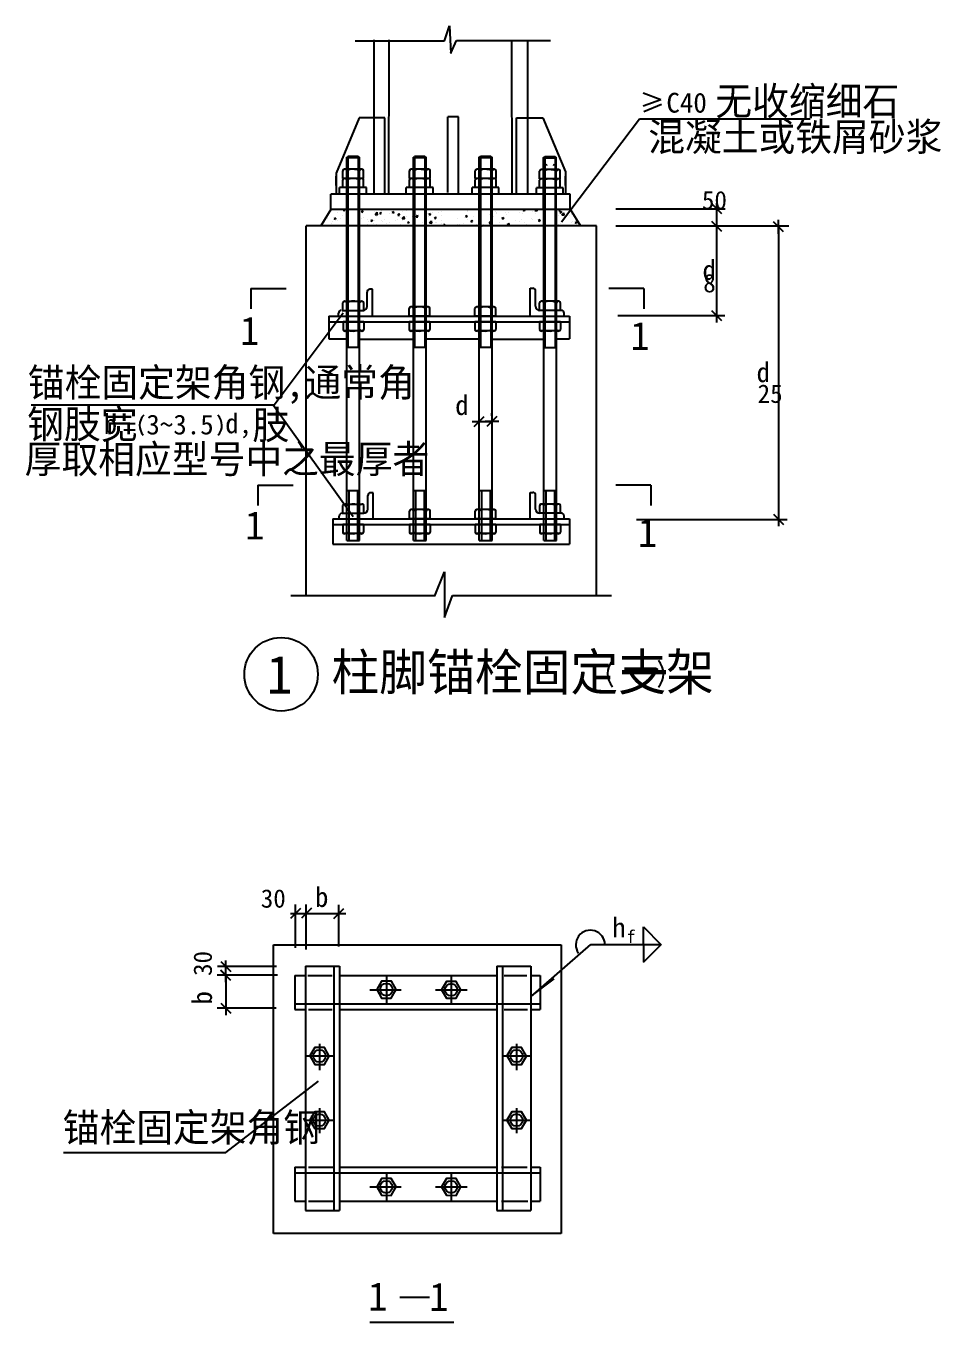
# Model space of a CAD drawing. Header units: metres. Extents: x 1814 to 14072, y 7991 to 24528.
# Drawn here: x 1814 to 5049, y 8148 to 12727 of the extents above; entities that cross this region are included whole.
import ezdxf

# ---------------------------------------------------------------- set-up
doc = ezdxf.new("R2010")
doc.units = ezdxf.units.M
for name, color, linetype in [('BOR', 3, 'Continuous'), ('FRAMING', 2, 'Continuous'), ('HIDDEN', 3, 'Continuous'), ('Z', 4, 'Continuous')]:
    doc.layers.add(name, color=color, linetype=linetype)

# ---------------------------------------------------------------- blocks, each defined once
blk = doc.blocks.new('CC')
blk.add_line((-24.24, 0), (24.24, 0))
at = {"layer": 'FRAMING', "color": 6}
blk.add_line((-17.83, -17.83), (17.83, 17.83), dxfattribs=at)

msp = doc.modelspace()

# ---------------------------------------------------------------- linework, layer by layer
for p, q in [((3292.92, 12673.7), (3310.85, 12726.69)), ((3311.52, 12726.69), (3315.33, 12628.86)), ((2977.25, 12673.7), (3293.44, 12673.7)), ((3315.33, 12630.72), (3335.15, 12675.56)), ((3335.15, 12675.56), (3668.27, 12675.56)), ((4057.75, 12465.94), (3995.69, 12488.92)), ((4057.75, 12465.83), (3995.69, 12442.84)), ((3997.99, 12424.51), (4060.04, 12449.77)), ((3706.85, 12035.07), (3982.49, 12398.62)), ((3982.49, 12398.62), (4585.28, 12398.62)), ((4254.71, 12099.99), (4254.71, 11704.59)), ((3898.54, 12080.46), (4285.88, 12080.46)), ((3898.54, 12019.91), (4510.41, 12019.91)), ((4474.17, 12015.91), (4474.17, 10984.46)), ((2934.88, 11712.21), (2691.61, 11387.02)), ((3906.53, 11703.59), (4284.71, 11703.59)), ((2691.61, 11387.02), (1832.68, 11387.02)), ((2970.42, 10992.74), (2687.32, 11386.67)), ((3415.72, 11350.79), (3415.72, 11358.88)), ((3460.76, 11349.64), (3460.76, 11358.88)), ((3414.72, 11328.88), (3413.72, 11328.88)), ((3415.72, 11328.88), (3460.76, 11328.88)), ((3461.76, 11328.88), (3462.76, 11328.88)), ((3971.38, 10983.46), (4504.17, 10983.46)), ((3259.7, 10713.24), (3292.96, 10797.58)), ((3292.96, 10797.58), (3292.96, 10636.23)), ((2749.85, 10714.1), (3260.11, 10714.1)), ((3292.96, 10636.23), (3321.59, 10714.1)), ((3321.59, 10714.1), (3883.78, 10714.1)), ((2766.33, 9469.84), (2766.33, 9622.37)), ((2804.16, 9463.53), (2804.16, 9622.37)), ((2920.11, 9474.27), (2920.11, 9621.37)), ((2748.84, 9591.37), (2919.11, 9591.37)), ((2895.86, 9591.37), (2944.35, 9591.37)), ((3996.36, 9480.76), (3996.36, 9543.99)), ((3996.36, 9543.99), (4059.39, 9480.76)), ((3599.14, 9297.64), (3810.22, 9481.36)), ((3810.22, 9481.36), (4059.02, 9481.36)), ((3996.36, 9481.81), (3996.36, 9418.58)), ((3996.36, 9418.58), (4059.39, 9481.81)), ((2700.09, 9403.53), (2490.66, 9403.53)), ((2520.08, 9348.34), (2520.08, 9425.38)), ((2703.13, 9372.59), (2490.08, 9372.59)), ((2520.08, 9371.59), (2520.08, 9257.2)), ((3087.93, 9371.62), (3087.93, 9271.62)), ((3317.14, 9371.62), (3317.14, 9271.62)), ((3028.99, 9321.62), (3140.72, 9321.62)), ((3261.67, 9321.62), (3373.39, 9321.62)), ((2698.07, 9256.2), (2490.08, 9256.2)), ((2851.84, 9131.03), (2851.84, 9038.05)), ((3548.31, 9131.03), (3548.31, 9038.05)), ((2801.84, 9087.66), (2901.84, 9087.66)), ((3498.31, 9087.66), (3598.31, 9087.66)), ((2520.08, 8747.01), (2847.66, 8998.75)), ((2851.84, 8903.18), (2851.84, 8814.86)), ((3548.31, 8903.18), (3548.31, 8814.86)), ((2801.84, 8861.22), (2901.84, 8861.22)), ((3498.31, 8861.22), (3598.31, 8861.22)), ((1946.84, 8747.01), (2520.08, 8747.01)), ((3087.93, 8675.16), (3087.93, 8575.16)), ((3317.14, 8675.16), (3317.14, 8575.16)), ((3028.99, 8625.16), (3140.72, 8625.16)), ((3261.67, 8625.16), (3373.39, 8625.16))]:
    msp.add_line(p, q)
msp.add_lwpolyline([(3679.79, 9360.59), (3598.82, 9298.56)])
msp.add_arc((3808.85, 9480.79), 51.36, 0.63, 215.05)
at = {"layer": 'BOR'}
msp.add_circle((2715.71, 10436.04), 129.85, dxfattribs=at)
at = {"layer": 'FRAMING'}
for p, q in [((3044.7, 12135.26), (3045.13, 12677.1)), ((3587.29, 12132.67), (3588.01, 12674.52)), ((2991.55, 12402.37), (2910.74, 12207)), ((3045.9, 12402.37), (2991.55, 12402.37)), ((3082.14, 12402.37), (3045.9, 12402.37)), ((3082.14, 12133.36), (3082.14, 12402.37)), ((3305.28, 12138.24), (3305.41, 12405.35)), ((3342.72, 12405.35), (3305.41, 12405.35)), ((3342.72, 12136.34), (3342.72, 12405.35)), ((3548.04, 12133.36), (3548.04, 12402.37)), ((3548.04, 12402.37), (3586.87, 12402.37)), ((3586.87, 12402.37), (3641.22, 12402.37)), ((3641.22, 12402.37), (3721.44, 12211.02)), ((2947.71, 12262.12), (2952.21, 12265.62)), ((2947.71, 12262.12), (2993.06, 12262.12)), ((2947.98, 12220.45), (2947.98, 12262.55)), ((2988.68, 12265.62), (2952.21, 12265.62)), ((2993.06, 12262.12), (2988.68, 12265.62)), ((2992.98, 12220.45), (2992.98, 12262.55)), ((3183.29, 12262.12), (3187.8, 12265.62)), ((3183.29, 12262.12), (3228.64, 12262.12)), ((3183.57, 12220.45), (3183.57, 12262.55)), ((3224.27, 12265.62), (3187.8, 12265.62)), ((3228.64, 12262.12), (3224.27, 12265.62)), ((3228.57, 12220.45), (3228.57, 12262.55)), ((3416.08, 12262.12), (3420.59, 12265.62)), ((3416.08, 12262.12), (3461.43, 12262.12)), ((3416.35, 12220.45), (3416.35, 12262.55)), ((3457.06, 12265.62), (3420.59, 12265.62)), ((3461.43, 12262.12), (3457.06, 12265.62)), ((3461.35, 12220.45), (3461.35, 12262.55)), ((3643.3, 12260.93), (3647.8, 12264.43)), ((3643.3, 12260.93), (3688.65, 12260.93)), ((3643.57, 12219.26), (3643.57, 12261.36)), ((3684.27, 12264.43), (3647.8, 12264.43)), ((3688.65, 12260.93), (3684.27, 12264.43)), ((3688.57, 12219.26), (3688.57, 12261.36)), ((2910.74, 12207), (2910.74, 12132.67)), ((2910.74, 12162.6), (2910.74, 12195.67)), ((2933.73, 12187.84), (2933.73, 12214.84)), ((3007.04, 12187.84), (2933.73, 12187.84)), ((2933.73, 12155.46), (2933.73, 12182.46)), ((3001.64, 12220.24), (2939.13, 12220.24)), ((3001.64, 12187.86), (2939.13, 12187.86)), ((3007.04, 12187.84), (3007.04, 12214.84)), ((3007.04, 12155.46), (3007.04, 12182.46)), ((3169.31, 12187.84), (3169.31, 12214.84)), ((3242.62, 12187.84), (3169.31, 12187.84)), ((3169.31, 12155.46), (3169.31, 12182.46)), ((3237.22, 12220.24), (3174.71, 12220.24)), ((3237.22, 12187.86), (3174.71, 12187.86)), ((3242.62, 12187.84), (3242.62, 12214.84)), ((3242.62, 12155.46), (3242.62, 12182.46)), ((3402.1, 12187.84), (3402.1, 12214.84)), ((3475.41, 12187.84), (3402.1, 12187.84)), ((3402.1, 12155.46), (3402.1, 12182.46)), ((3470.01, 12220.24), (3407.5, 12220.24)), ((3470.01, 12187.86), (3407.5, 12187.86)), ((3475.41, 12187.84), (3475.41, 12214.84)), ((3475.41, 12155.46), (3475.41, 12182.46)), ((3629.32, 12186.65), (3629.32, 12213.65)), ((3702.63, 12186.65), (3629.32, 12186.65)), ((3629.32, 12154.27), (3629.32, 12181.27)), ((3697.23, 12219.05), (3634.72, 12219.05)), ((3697.23, 12186.67), (3634.72, 12186.67)), ((3702.63, 12186.65), (3702.63, 12213.65)), ((3702.63, 12154.27), (3702.63, 12181.27)), ((3721.44, 12211.02), (3721.44, 12132.67)), ((3721.44, 12162.6), (3721.44, 12195.67)), ((2922.54, 12132.94), (2922.54, 12156.15)), ((3017.15, 12156.15), (2922.54, 12156.15)), ((3017.15, 12132.94), (3017.15, 12156.15)), ((3252.73, 12156.15), (3158.13, 12156.15)), ((3158.13, 12132.94), (3158.13, 12156.15)), ((3252.73, 12132.94), (3252.73, 12156.15)), ((3390.92, 12132.94), (3390.92, 12156.15)), ((3485.52, 12156.15), (3390.92, 12156.15)), ((3485.52, 12132.94), (3485.52, 12156.15)), ((3618.13, 12131.75), (3618.13, 12154.95)), ((3712.74, 12154.95), (3618.13, 12154.95)), ((3712.74, 12131.75), (3712.74, 12154.95)), ((3737.61, 12132.67), (2891.9, 12132.67)), ((2891.9, 12078.67), (2891.9, 12132.67)), ((3737.61, 12078.67), (3737.61, 12132.67)), ((4273.71, 12062.63), (4238.04, 12098.3)), ((2891.9, 12078.67), (2856.11, 12019.91)), ((3737.61, 12078.67), (2891.9, 12078.67)), ((2947.98, 10908.52), (2947.98, 12078.67)), ((2992.98, 10908.52), (2992.98, 12078.67)), ((3183.57, 10908.52), (3183.57, 12078.67)), ((3228.57, 10908.52), (3228.57, 12078.67)), ((3416.35, 10908.52), (3416.35, 12078.67)), ((3461.35, 10908.52), (3461.35, 12078.67)), ((3644.01, 10908.52), (3644.01, 12078.67)), ((3689.01, 10908.52), (3689.01, 12078.67)), ((3737.43, 12078.92), (3773.7, 12019.91)), ((4273.71, 12000.5), (4238.04, 12036.17)), ((2608.9, 11798.93), (2733.44, 11798.93)), ((2608.9, 11798.93), (2608.9, 11727.07)), ((3019.61, 11736.62), (3019.61, 11786.2)), ((3038.29, 11796.2), (3029.61, 11796.2)), ((3038.29, 11702.14), (3038.29, 11796.2)), ((3596.59, 11799.82), (3605.27, 11799.82)), ((3596.59, 11702.14), (3596.59, 11799.82)), ((3615.27, 11736.62), (3615.27, 11789.82)), ((3998.37, 11798.93), (3873.83, 11798.93)), ((3998.37, 11798.93), (3998.37, 11727.07)), ((2934.42, 11721.64), (2934.42, 11748.64)), ((2939.82, 11754.04), (3002.33, 11754.04)), ((3007.73, 11721.64), (3007.73, 11748.64)), ((3168.58, 11701.56), (3168.58, 11728.56)), ((3236.49, 11733.96), (3173.98, 11733.96)), ((3241.89, 11701.56), (3241.89, 11728.56)), ((3400.97, 11701.56), (3400.97, 11728.56)), ((3468.88, 11733.96), (3406.37, 11733.96)), ((3474.28, 11701.56), (3474.28, 11728.56)), ((3629.6, 11721.64), (3629.6, 11748.64)), ((3697.51, 11754.04), (3635, 11754.04)), ((3702.91, 11721.64), (3702.91, 11748.64)), ((2884, 11701.55), (3735.48, 11701.55)), ((2884, 11701.55), (2884, 11621.39)), ((2884, 11681.55), (3735.48, 11681.55)), ((2918.62, 11702.14), (2918.62, 11711.62)), ((2931.07, 11721.62), (3007.06, 11721.62)), ((2934.42, 11721.64), (3007.73, 11721.64)), ((2935.13, 11681.46), (2935.13, 11654.46)), ((3008.44, 11681.46), (2935.13, 11681.46)), ((2939.82, 11721.66), (3002.33, 11721.66)), ((3003.04, 11681.44), (2940.53, 11681.44)), ((3008.44, 11681.46), (3008.44, 11654.46)), ((3241.89, 11701.56), (3168.58, 11701.56)), ((3168.58, 11681.46), (3168.58, 11654.46)), ((3241.89, 11681.46), (3168.58, 11681.46)), ((3236.49, 11701.58), (3173.98, 11701.58)), ((3236.49, 11681.44), (3173.98, 11681.44)), ((3241.89, 11681.46), (3241.89, 11654.46)), ((3474.28, 11701.56), (3400.97, 11701.56)), ((3400.97, 11681.46), (3400.97, 11654.46)), ((3474.28, 11681.46), (3400.97, 11681.46)), ((3468.88, 11701.58), (3406.37, 11701.58)), ((3468.88, 11681.44), (3406.37, 11681.44)), ((3474.28, 11681.46), (3474.28, 11654.46)), ((3702.91, 11721.64), (3629.6, 11721.64)), ((3629.6, 11681.46), (3629.6, 11654.46)), ((3702.91, 11681.46), (3629.6, 11681.46)), ((3706.26, 11721.62), (3630.27, 11721.62)), ((3697.51, 11721.66), (3635, 11721.66)), ((3697.51, 11681.44), (3635, 11681.44)), ((3702.91, 11681.46), (3702.91, 11654.46)), ((3716.26, 11702.14), (3716.26, 11711.62)), ((3735.48, 11701.55), (3735.48, 11621.39)), ((3003.04, 11649.06), (2940.53, 11649.06)), ((3236.49, 11649.06), (3173.98, 11649.06)), ((3468.88, 11649.06), (3406.37, 11649.06)), ((3697.51, 11649.06), (3635, 11649.06)), ((2884, 11621.39), (2947.98, 11621.39)), ((2992.98, 11620.16), (3181.96, 11620.16)), ((3228.82, 11620.78), (3416.6, 11620.78)), ((3461.26, 11620.39), (3644.01, 11620.39)), ((3688.91, 11621.39), (3735.48, 11621.39)), ((2633.59, 11104.27), (2633.59, 11032.41)), ((2633.59, 11104.27), (2758.13, 11104.27)), ((4023.06, 11104.27), (3898.52, 11104.27)), ((4023.06, 11104.27), (4023.06, 11032.41)), ((2939.93, 11037.43), (3002.44, 11037.43)), ((3022.18, 11020.05), (3022.18, 11067.44)), ((3040.85, 11077.44), (3032.18, 11077.44)), ((3040.85, 10985.57), (3040.85, 11077.44)), ((3596.68, 11078.73), (3605.36, 11078.73)), ((3596.68, 10985.57), (3596.68, 11078.73)), ((3615.36, 11020.05), (3615.36, 11068.73)), ((3697.6, 11037.43), (3635.09, 11037.43)), ((2921.19, 10985.57), (2921.19, 10995.05)), ((2931.19, 11005.05), (3007.18, 11005.05)), ((2934.53, 11005.03), (2934.53, 11032.03)), ((2934.53, 11005.03), (3007.84, 11005.03)), ((3007.84, 11005.03), (3007.84, 11032.03)), ((3169.31, 10985.58), (3169.31, 11012.58)), ((3237.22, 11017.98), (3174.71, 11017.98)), ((3242.62, 10985.58), (3242.62, 11012.58)), ((3401.71, 10985.58), (3401.71, 11012.58)), ((3469.62, 11017.98), (3407.11, 11017.98)), ((3475.02, 10985.58), (3475.02, 11012.58)), ((3629.69, 11005.03), (3629.69, 11032.03)), ((3703, 11005.03), (3629.69, 11005.03)), ((3706.35, 11005.05), (3630.36, 11005.05)), ((3703, 11005.03), (3703, 11032.03)), ((3716.35, 10985.57), (3716.35, 10995.05)), ((2899.11, 10985.57), (3735.57, 10985.57)), ((2899.11, 10985.57), (2899.11, 10896.13)), ((2899.11, 10965.57), (3735.57, 10965.57)), ((2933.78, 10965.47), (2933.78, 10938.47)), ((3007.09, 10965.47), (2933.78, 10965.47)), ((3001.69, 10965.45), (2939.18, 10965.45)), ((3007.09, 10965.47), (3007.09, 10938.47)), ((3242.62, 10985.58), (3169.31, 10985.58)), ((3169.31, 10965.47), (3169.31, 10938.47)), ((3242.62, 10965.47), (3169.31, 10965.47)), ((3237.22, 10985.6), (3174.71, 10985.6)), ((3237.22, 10965.45), (3174.71, 10965.45)), ((3242.62, 10965.47), (3242.62, 10938.47)), ((3475.02, 10985.58), (3401.71, 10985.58)), ((3475.02, 10965.47), (3401.71, 10965.47)), ((3401.71, 10965.47), (3401.71, 10938.47)), ((3469.62, 10985.6), (3407.11, 10985.6)), ((3469.62, 10965.45), (3407.11, 10965.45)), ((3475.02, 10965.47), (3475.02, 10938.47)), ((3629.69, 10965.47), (3629.69, 10938.47)), ((3703, 10965.47), (3629.69, 10965.47)), ((3697.6, 10965.45), (3635.09, 10965.45)), ((3703, 10965.47), (3703, 10938.47)), ((3735.57, 10985.57), (3735.57, 10896.13)), ((3001.69, 10933.07), (2939.18, 10933.07)), ((2947.98, 10908.52), (2992.98, 10908.52)), ((3237.22, 10933.07), (3174.71, 10933.07)), ((3183.57, 10908.52), (3228.57, 10908.52)), ((3469.62, 10933.07), (3407.11, 10933.07)), ((3416.35, 10908.52), (3461.35, 10908.52)), ((3697.6, 10933.07), (3635.09, 10933.07)), ((3644.01, 10908.52), (3689.01, 10908.52)), ((2899.11, 10896.13), (3735.57, 10896.13)), ((2749.62, 9574.53), (2785.29, 9610.2)), ((2822.99, 9610.2), (2787.32, 9574.53)), ((2902.27, 9573.54), (2937.94, 9609.21)), ((2537.92, 9354.75), (2502.25, 9390.42)), ((2502.83, 9421.36), (2538.5, 9385.69)), ((2538.5, 9354.22), (2502.83, 9389.89)), ((2801.84, 9405.32), (2801.84, 8541.46)), ((2801.84, 9405.32), (2921.84, 9405.32)), ((2901.84, 9405.32), (2901.84, 8541.46)), ((2921.84, 9405.32), (2921.84, 8541.46)), ((3478.31, 9405.32), (3478.31, 8541.46)), ((3478.31, 9405.32), (3598.31, 9405.32)), ((3498.31, 9405.32), (3498.31, 8541.46)), ((3598.31, 9405.32), (3598.31, 8541.46)), ((2764.63, 9371.62), (2764.63, 9251.62)), ((2764.63, 9371.62), (2802.24, 9371.62)), ((2921.91, 9371.62), (3478.31, 9371.62)), ((3597.79, 9371.62), (3632.03, 9371.62)), ((3632.03, 9371.62), (3632.03, 9251.62)), ((2764.63, 9251.62), (2802.24, 9251.62)), ((2921.91, 9251.62), (3478.31, 9251.62)), ((3597.79, 9251.62), (3632.03, 9251.62)), ((2764.63, 8695.16), (2764.63, 8575.16)), ((2764.63, 8695.16), (2802.07, 8695.16)), ((2921.84, 8695.16), (3478.31, 8695.16)), ((3597.79, 8695.16), (3632.03, 8695.16)), ((3632.03, 8695.16), (3632.03, 8575.16)), ((2764.63, 8575.16), (2802.07, 8575.16)), ((2921.84, 8575.16), (3478.31, 8575.16)), ((3597.79, 8575.16), (3632.03, 8575.16)), ((2801.84, 8541.46), (2921.84, 8541.46)), ((3478.31, 8541.46), (3598.31, 8541.46)), ((3029.18, 8147.59), (3325.71, 8147.59)), ((3033.64, 8147.59), (3326.09, 8147.59))]:
    msp.add_line(p, q, dxfattribs=at)
for points in [[(3053.95, 9322.14), (3071.04, 9292.37), (3105.36, 9292.29), (3122.59, 9321.98), (3105.5, 9351.74), (3071.18, 9351.82)], [(3282.85, 9321.66), (3299.94, 9291.89), (3334.26, 9291.81), (3351.49, 9321.5), (3334.4, 9351.26), (3300.08, 9351.34)], [(2817.55, 9087.69), (2834.64, 9057.93), (2868.96, 9057.85), (2886.19, 9087.53), (2869.1, 9117.3), (2834.78, 9117.38)], [(3514.01, 9087.69), (3531.11, 9057.93), (3565.43, 9057.85), (3582.66, 9087.53), (3565.57, 9117.3), (3531.24, 9117.38)], [(2817.55, 8861.25), (2834.64, 8831.49), (2868.96, 8831.41), (2886.19, 8861.09), (2869.1, 8890.85), (2834.78, 8890.93)], [(3514.01, 8861.25), (3531.11, 8831.49), (3565.43, 8831.41), (3582.66, 8861.09), (3565.57, 8890.85), (3531.24, 8890.93)], [(3053.64, 8625.19), (3070.73, 8595.43), (3105.05, 8595.35), (3122.28, 8625.03), (3105.19, 8654.79), (3070.87, 8654.87)], [(3282.85, 8625.19), (3299.94, 8595.43), (3334.26, 8595.35), (3351.49, 8625.03), (3334.4, 8654.79), (3300.08, 8654.87)]]:
    msp.add_lwpolyline(points, close=True, dxfattribs=at)
for centre in [(3087.83, 9322.08), (3316.73, 9321.6), (2851.43, 9087.63), (3547.89, 9087.63), (2851.43, 8861.19), (3547.89, 8861.19), (3087.52, 8625.13), (3316.73, 8625.13)]:
    msp.add_circle(centre, 21.84, dxfattribs=at)
for centre, radius, start, end in [((3655.71, 12233.11), 2.7, 90, 180), ((3677.31, 12233.11), 2.7, 0, 90), ((2939.13, 12214.84), 5.4, 90, 180), ((2939.13, 12182.46), 5.4, 90, 180), ((2940.67, 12212.54), 7.88, 25.52, 150.4), ((2940.67, 12180.16), 7.88, 25.52, 150.4), ((2969.92, 12168.8), 51.63, 63.35, 115.39), ((2969.92, 12136.42), 51.63, 63.35, 115.39), ((3000.13, 12213.14), 7.28, 18.39, 165.69), ((3000.13, 12180.76), 7.28, 18.39, 165.69), ((3001.64, 12214.84), 5.4, 0, 90), ((3001.64, 12182.46), 5.4, 0, 90), ((3174.71, 12214.84), 5.4, 90, 180), ((3174.71, 12182.46), 5.4, 90, 180), ((3176.26, 12212.54), 7.88, 25.52, 150.4), ((3176.26, 12180.16), 7.88, 25.52, 150.4), ((3205.51, 12168.8), 51.63, 63.35, 115.39), ((3205.51, 12136.42), 51.63, 63.35, 115.39), ((3235.72, 12213.14), 7.28, 18.39, 165.69), ((3235.72, 12180.76), 7.28, 18.39, 165.69), ((3237.22, 12214.84), 5.4, 0, 90), ((3237.22, 12182.46), 5.4, 0, 90), ((3407.5, 12214.84), 5.4, 90, 180), ((3407.5, 12182.46), 5.4, 90, 180), ((3409.05, 12212.54), 7.88, 25.52, 150.4), ((3409.05, 12180.16), 7.88, 25.52, 150.4), ((3438.3, 12168.8), 51.63, 63.35, 115.39), ((3438.3, 12136.42), 51.63, 63.35, 115.39), ((3468.51, 12213.14), 7.28, 18.39, 165.69), ((3468.51, 12180.76), 7.28, 18.39, 165.69), ((3470.01, 12214.84), 5.4, 0, 90), ((3470.01, 12182.46), 5.4, 0, 90), ((3634.72, 12213.65), 5.4, 90, 180), ((3634.72, 12181.27), 5.4, 90, 180), ((3636.26, 12211.35), 7.88, 25.52, 150.4), ((3636.26, 12178.97), 7.88, 25.52, 150.4), ((3665.51, 12167.61), 51.63, 63.35, 115.39), ((3665.51, 12135.23), 51.63, 63.35, 115.39), ((3695.72, 12211.95), 7.28, 18.39, 165.69), ((3695.72, 12179.57), 7.28, 18.39, 165.69), ((3697.23, 12213.65), 5.4, 0, 90), ((3697.23, 12181.27), 5.4, 0, 90), ((3029.61, 11786.2), 10, 90, 180), ((3605.27, 11789.82), 10, 360, 90), ((2939.82, 11748.64), 5.4, 90, 180), ((2941.33, 11746.94), 7.28, 14.31, 161.61), ((2971.54, 11702.6), 51.63, 64.61, 116.65), ((3000.79, 11746.34), 7.88, 29.6, 154.48), ((3002.33, 11748.64), 5.4, 0, 90), ((3004.61, 11736.62), 15, 270, 0), ((3173.98, 11728.56), 5.4, 90, 180), ((3175.52, 11726.26), 7.88, 25.52, 150.4), ((3204.77, 11682.52), 51.63, 63.35, 115.39), ((3234.98, 11726.86), 7.28, 18.39, 165.69), ((3236.49, 11728.56), 5.4, 0, 90), ((3406.37, 11728.56), 5.4, 90, 180), ((3407.92, 11726.26), 7.88, 25.52, 150.4), ((3437.17, 11682.52), 51.63, 63.35, 115.39), ((3467.38, 11726.86), 7.28, 18.39, 165.69), ((3468.88, 11728.56), 5.4, 0, 90), ((3630.27, 11736.62), 15, 180, 270), ((3635, 11748.64), 5.4, 90, 180), ((3636.54, 11746.34), 7.88, 25.52, 150.4), ((3665.79, 11702.6), 51.63, 63.35, 115.39), ((3696, 11746.94), 7.28, 18.39, 165.69), ((3697.51, 11748.64), 5.4, 0, 90), ((2928.62, 11711.62), 10, 90, 180), ((3706.26, 11711.62), 10, 0, 90), ((2940.53, 11654.46), 5.4, 180, 270), ((2942.07, 11656.76), 7.88, 209.6, 334.48), ((2971.32, 11700.5), 51.63, 244.61, 296.65), ((3001.53, 11656.16), 7.28, 194.31, 341.61), ((3003.04, 11654.46), 5.4, 270, 360), ((3173.98, 11654.46), 5.4, 180, 270), ((3175.52, 11656.76), 7.88, 209.6, 334.48), ((3204.77, 11700.5), 51.63, 244.61, 296.65), ((3234.98, 11656.16), 7.28, 194.31, 341.61), ((3236.49, 11654.46), 5.4, 270, 360), ((3406.37, 11654.46), 5.4, 180, 270), ((3407.92, 11656.76), 7.88, 209.6, 334.48), ((3437.17, 11700.5), 51.63, 244.61, 296.65), ((3467.38, 11656.16), 7.28, 194.31, 341.61), ((3468.88, 11654.46), 5.4, 270, 360), ((3635, 11654.46), 5.4, 180, 270), ((3636.54, 11656.76), 7.88, 209.6, 334.48), ((3665.79, 11700.5), 51.63, 244.61, 296.65), ((3696, 11656.16), 7.28, 194.31, 341.61), ((3697.51, 11654.46), 5.4, 270, 360), ((2939.93, 11032.03), 5.4, 90, 180), ((2941.44, 11030.33), 7.28, 14.31, 161.61), ((2971.65, 10985.98), 51.63, 64.61, 116.65), ((3000.9, 11029.73), 7.88, 29.6, 154.48), ((3002.44, 11032.03), 5.4, 0, 90), ((3032.18, 11067.44), 10, 90, 180), ((3605.36, 11068.73), 10, 360, 90), ((3635.09, 11032.03), 5.4, 90, 180), ((3636.64, 11029.73), 7.88, 25.52, 150.4), ((3665.88, 10985.98), 51.63, 63.35, 115.39), ((3696.09, 11030.33), 7.28, 18.39, 165.69), ((3697.6, 11032.03), 5.4, 0, 90), ((2931.19, 10995.05), 10, 90, 180), ((3007.18, 11020.05), 15, 270, 0), ((3174.71, 11012.58), 5.4, 90, 180), ((3176.26, 11010.28), 7.88, 25.52, 150.4), ((3205.51, 10966.53), 51.63, 63.35, 115.39), ((3235.72, 11010.88), 7.28, 18.39, 165.69), ((3237.22, 11012.58), 5.4, 0, 90), ((3407.11, 11012.58), 5.4, 90, 180), ((3408.66, 11010.28), 7.88, 25.52, 150.4), ((3437.9, 10966.53), 51.63, 63.35, 115.39), ((3468.11, 11010.88), 7.28, 18.39, 165.69), ((3469.62, 11012.58), 5.4, 0, 90), ((3630.36, 11020.05), 15, 180, 270), ((3706.35, 10995.05), 10, 0, 90), ((2939.18, 10938.47), 5.4, 180, 270), ((2940.73, 10940.77), 7.88, 209.6, 334.48), ((2969.98, 10984.52), 51.63, 244.61, 296.65), ((3000.19, 10940.17), 7.28, 194.31, 341.61), ((3001.69, 10938.47), 5.4, 270, 360), ((3174.71, 10938.47), 5.4, 180, 270), ((3176.26, 10940.77), 7.88, 209.6, 334.48), ((3205.51, 10984.52), 51.63, 244.61, 296.65), ((3235.72, 10940.17), 7.28, 194.31, 341.61), ((3237.22, 10938.47), 5.4, 270, 360), ((3407.11, 10938.47), 5.4, 180, 270), ((3408.66, 10940.77), 7.88, 209.6, 334.48), ((3437.9, 10984.52), 51.63, 244.61, 296.65), ((3468.11, 10940.17), 7.28, 194.31, 341.61), ((3469.62, 10938.47), 5.4, 270, 360), ((3635.09, 10938.47), 5.4, 180, 270), ((3636.64, 10940.77), 7.88, 209.6, 334.48), ((3665.88, 10984.52), 51.63, 244.61, 296.65), ((3696.09, 10940.17), 7.28, 194.31, 341.61), ((3697.6, 10938.47), 5.4, 270, 360)]:
    msp.add_arc(centre, radius, start, end, dxfattribs=at)
at = {"layer": 'HIDDEN'}
for p, q in [((3096.92, 12135.26), (3097.7, 12677.1)), ((3532.4, 12132.67), (3531.01, 12674.52)), ((2952.21, 12262.55), (2952.21, 11592.11)), ((2988.69, 12262.55), (2988.69, 11592.11)), ((3187.8, 12262.55), (3187.8, 11592.11)), ((3224.27, 12262.55), (3224.27, 11592.11)), ((3420.58, 12262.55), (3420.58, 11592.11)), ((3457.06, 12262.55), (3457.06, 11592.11)), ((3647.8, 12261.36), (3647.8, 11590.92)), ((3684.28, 12261.36), (3684.28, 11590.92)), ((2947.98, 12078.67), (2947.98, 12220.45)), ((2992.98, 12078.67), (2992.98, 12220.45)), ((3183.57, 12078.67), (3183.57, 12220.45)), ((3228.57, 12078.67), (3228.57, 12220.45)), ((3416.35, 12078.67), (3416.35, 12220.45)), ((3461.35, 12078.67), (3461.35, 12220.45)), ((3643.57, 12077.48), (3643.57, 12219.26)), ((3688.57, 12077.48), (3688.57, 12219.26)), ((2947.71, 11592.11), (2993.08, 11592.11)), ((3183.29, 11592.11), (3228.66, 11592.11)), ((3416.08, 11592.11), (3461.45, 11592.11)), ((3643.3, 11590.92), (3688.67, 11590.92)), ((2948.2, 11085.96), (2992.78, 11085.96)), ((2955.03, 11085.2), (2955.03, 10909.08)), ((2985.6, 11085.2), (2985.6, 10909.08)), ((3184.27, 11085.96), (3228.86, 11085.96)), ((3191.11, 11085.2), (3191.11, 10909.08)), ((3221.68, 11085.2), (3221.68, 10909.08)), ((3417.11, 11085.96), (3461.69, 11085.96)), ((3423.94, 11085.2), (3423.94, 10909.08)), ((3454.51, 11085.2), (3454.51, 10909.08)), ((3645.1, 11085.96), (3689.68, 11085.96)), ((3651.93, 11085.2), (3651.93, 10909.08)), ((3682.5, 11085.2), (3682.5, 10909.08)), ((2810.35, 9371.62), (2896.35, 9371.62)), ((3504.41, 9371.62), (3584.65, 9371.62)), ((2764.63, 9271.62), (3632.03, 9271.62)), ((2812.36, 9251.62), (2896.35, 9251.62)), ((3504.41, 9251.62), (3586.67, 9251.62)), ((2764.63, 8675.16), (3632.03, 8675.16)), ((2812.2, 8695.16), (2905.3, 8695.16)), ((3494.51, 8695.16), (3585.66, 8695.16)), ((2812.2, 8575.16), (2905.3, 8575.16)), ((3494.51, 8575.16), (3587.67, 8575.16))]:
    msp.add_line(p, q, dxfattribs=at)
at = {"layer": 'Z'}
for p, q in [((2877.1, 12049.42), (2877.1, 12049.42)), ((2878.28, 12047.95), (2878.28, 12047.95)), ((2903.32, 12046.87), (2909.62, 12049.29)), ((2903.32, 12046.87), (2907.79, 12043.86)), ((2907.79, 12043.85), (2909.61, 12049.29)), ((2916.32, 12067.8), (2916.32, 12067.8)), ((2926.32, 12045.92), (2926.32, 12045.92)), ((2933.94, 12056.9), (2933.94, 12056.9)), ((2935.1, 12075.27), (2937.96, 12078.67)), ((2935.1, 12075.27), (2940.48, 12074.8)), ((2940.47, 12074.79), (2939.76, 12078.67)), ((2999.65, 12069.62), (3003.99, 12074.79)), ((2999.65, 12069.62), (3005.03, 12069.15)), ((3000.47, 12046.09), (3000.47, 12046.09)), ((3005.03, 12069.14), (3003.99, 12074.78)), ((3008.18, 12050.92), (3008.18, 12050.92)), ((3047.39, 12071.84), (3047.39, 12071.84)), ((3048.01, 12060.9), (3055.02, 12068.21)), ((3048.01, 12060.9), (3056.02, 12059.66)), ((3052.96, 12055.1), (3052.96, 12055.1)), ((3053.64, 12056.68), (3053.64, 12056.68)), ((3056.01, 12059.65), (3055.01, 12068.2)), ((3064.21, 12063.97), (3068.55, 12069.14)), ((3064.21, 12063.97), (3069.59, 12063.5)), ((3069.58, 12063.49), (3068.54, 12069.14)), ((3069.92, 12074.81), (3069.92, 12074.81)), ((3080.33, 12043.8), (3080.33, 12043.8)), ((3100.38, 12063.43), (3100.38, 12063.43)), ((3105.45, 12064.11), (3105.45, 12064.11)), ((3108.28, 12068.69), (3114.58, 12071.11)), ((3108.28, 12068.69), (3112.75, 12065.68)), ((3112.75, 12065.67), (3114.57, 12071.11)), ((3127.01, 12044.35), (3127.01, 12044.35)), ((3128.76, 12058.32), (3133.1, 12063.49)), ((3128.76, 12058.32), (3134.14, 12057.85)), ((3134.13, 12057.85), (3133.09, 12063.49)), ((3137.17, 12051.28), (3137.17, 12051.28)), ((3144.06, 12046), (3151.07, 12053.31)), ((3144.06, 12046), (3152.07, 12044.76)), ((3146.59, 12069.77), (3146.59, 12069.77)), ((3152.06, 12044.76), (3151.07, 12053.31)), ((3157.93, 12073.12), (3157.93, 12073.12)), ((3159.7, 12054.25), (3159.7, 12054.25)), ((3179.5, 12053.36), (3179.5, 12053.36)), ((3190.96, 12045.57), (3190.96, 12045.57)), ((3192.05, 12075.53), (3192.05, 12075.53)), ((3193.31, 12052.68), (3197.65, 12057.85)), ((3193.31, 12052.68), (3198.69, 12052.21)), ((3193.79, 12058.73), (3193.79, 12058.73)), ((3198.69, 12052.2), (3197.65, 12057.84)), ((3231.99, 12062.36), (3231.99, 12062.36)), ((3237.62, 12061.49), (3243.92, 12063.91)), ((3237.62, 12061.49), (3242.1, 12058.47)), ((3237.7, 12052.32), (3237.7, 12052.32)), ((3242.09, 12058.46), (3243.91, 12063.9)), ((3250.63, 12066.22), (3250.63, 12066.22)), ((3257.87, 12047.03), (3262.21, 12052.2)), ((3257.87, 12047.03), (3263.25, 12046.56)), ((3263.24, 12046.55), (3262.2, 12052.19)), ((3273.16, 12069.18), (3273.16, 12069.18)), ((3280.16, 12077.7), (3280.16, 12077.7)), ((3283.91, 12058.66), (3283.91, 12058.66)), ((3284.47, 12071.37), (3284.47, 12071.37)), ((3340.41, 12045.66), (3340.41, 12045.66)), ((3362.94, 12048.62), (3362.94, 12048.62)), ((3366.96, 12054.28), (3373.26, 12056.7)), ((3366.96, 12054.28), (3371.44, 12051.26)), ((3371.33, 12048.89), (3371.33, 12048.89)), ((3371.43, 12051.25), (3373.25, 12056.69)), ((3376.11, 12071.17), (3376.11, 12071.17)), ((3376.25, 12073.64), (3376.25, 12073.64)), ((3397.02, 12053.11), (3397.02, 12053.11)), ((3421.23, 12047.54), (3421.23, 12047.54)), ((3422.32, 12077.5), (3422.32, 12077.5)), ((3423.82, 12057.9), (3423.82, 12057.9)), ((3424.29, 12071.61), (3424.29, 12071.61)), ((3453.86, 12060.59), (3453.86, 12060.59)), ((3466.69, 12053.3), (3466.69, 12053.3)), ((3472.33, 12069.58), (3472.33, 12069.58)), ((3476.3, 12066.91), (3476.3, 12066.91)), ((3476.39, 12063.56), (3476.39, 12063.56)), ((3496.3, 12047.07), (3502.6, 12049.49)), ((3496.3, 12047.07), (3500.78, 12044.05)), ((3500.77, 12044.04), (3502.6, 12049.48)), ((3510.48, 12068.05), (3510.48, 12068.05)), ((3513.43, 12060.05), (3513.43, 12060.05)), ((3520.38, 12067.55), (3520.38, 12067.55)), ((3528.79, 12075.92), (3528.79, 12075.92)), ((3559.64, 12066.39), (3559.64, 12066.39)), ((3567.32, 12075.53), (3567.32, 12075.53)), ((3568.42, 12065.52), (3568.42, 12065.52)), ((3571.92, 12076.1), (3578.22, 12078.52)), ((3571.92, 12076.1), (3576.4, 12073.08)), ((3576.39, 12073.07), (3578.22, 12078.51)), ((3589.85, 12078.5), (3589.85, 12078.5)), ((3600.26, 12047.49), (3600.26, 12047.49)), ((3605.1, 12072.15), (3605.1, 12072.15)), ((3612.39, 12074.09), (3616.79, 12078.67)), ((3612.39, 12074.09), (3620.39, 12072.85)), ((3616.47, 12063.49), (3616.47, 12063.49)), ((3620.39, 12072.84), (3619.71, 12078.67)), ((3696.96, 12055.27), (3696.96, 12055.27)), ((3697.25, 12075.19), (3700.18, 12078.67)), ((3697.25, 12075.19), (3702.63, 12074.72)), ((3701.26, 12068.89), (3707.57, 12071.31)), ((3701.26, 12068.89), (3705.74, 12065.87)), ((3702.63, 12074.71), (3701.9, 12078.67)), ((3705.73, 12065.86), (3707.56, 12071.3)), ((3708.44, 12059.19), (3715.45, 12066.5)), ((3708.44, 12059.19), (3716.45, 12057.95)), ((3712.55, 12059.43), (3712.55, 12059.43)), ((3713.72, 12062.42), (3713.72, 12062.42)), ((3716.44, 12057.94), (3715.44, 12066.49)), ((3735.02, 12058.25), (3735.02, 12058.25)), ((3742.42, 12061.04), (3742.42, 12061.04)), ((3830.26, 12019.91), (2804.02, 12019.91)), ((2804.02, 10714.1), (2804.02, 12019.91)), ((2869.76, 12032.08), (2869.76, 12032.08)), ((2895.5, 12028.07), (2895.5, 12028.07)), ((2897.26, 12035.86), (2897.26, 12035.86)), ((2910.26, 12021.41), (2910.26, 12021.41)), ((2915.22, 12037.84), (2915.22, 12037.84)), ((2932.79, 12024.37), (2932.79, 12024.37)), ((2945.3, 12033.83), (2945.3, 12033.83)), ((2993.34, 12031.8), (2993.34, 12031.8)), ((3007.08, 12020.96), (3007.08, 12020.96)), ((3022.04, 12026.33), (3022.04, 12026.33)), ((3022.41, 12041.86), (3022.41, 12041.86)), ((3023.72, 12036.34), (3023.72, 12036.34)), ((3032.66, 12039.67), (3038.96, 12042.09)), ((3032.66, 12039.67), (3037.13, 12036.65)), ((3037.13, 12036.64), (3038.95, 12042.08)), ((3041.39, 12029.77), (3041.39, 12029.77)), ((3046.25, 12039.31), (3046.25, 12039.31)), ((3052.54, 12026.72), (3052.54, 12026.72)), ((3070.46, 12039.83), (3070.46, 12039.83)), ((3074.53, 12035.34), (3074.53, 12035.34)), ((3089.43, 12027.74), (3089.43, 12027.74)), ((3099.29, 12033.47), (3099.29, 12033.47)), ((3118.5, 12037.8), (3118.5, 12037.8)), ((3137.48, 12025.71), (3137.48, 12025.71)), ((3145.5, 12039.81), (3145.5, 12039.81)), ((3162, 12032.46), (3168.3, 12034.88)), ((3162, 12032.46), (3166.48, 12029.44)), ((3166.47, 12029.43), (3168.29, 12034.87)), ((3166.54, 12035.77), (3166.54, 12035.77)), ((3170.11, 12023.24), (3170.11, 12023.24)), ((3185.52, 12023.68), (3185.52, 12023.68)), ((3213.87, 12021.86), (3213.87, 12021.86)), ((3214.59, 12033.74), (3214.59, 12033.74)), ((3226.95, 12030.72), (3226.95, 12030.72)), ((3233.56, 12021.65), (3233.56, 12021.65)), ((3236.61, 12022.36), (3236.61, 12022.36)), ((3240.12, 12031.11), (3247.13, 12038.41)), ((3240.12, 12031.11), (3248.12, 12029.87)), ((3248.11, 12029.86), (3247.12, 12038.41)), ((3249.48, 12033.69), (3249.48, 12033.69)), ((3262.63, 12031.71), (3262.63, 12031.71)), ((3266.36, 12030.87), (3266.36, 12030.87)), ((3282.82, 12028.7), (3282.82, 12028.7)), ((3283.57, 12038.17), (3283.57, 12038.17)), ((3291.34, 12025.25), (3294.79, 12026.58)), ((3291.34, 12025.25), (3294.79, 12022.92)), ((3339.79, 12019.99), (3343.18, 12023.52)), ((3343.59, 12019.91), (3343.17, 12023.51)), ((3358.72, 12027.65), (3358.72, 12027.65)), ((3375.02, 12041.2), (3375.02, 12041.2)), ((3386.97, 12035.73), (3391.31, 12040.9)), ((3386.97, 12035.73), (3392.35, 12035.26)), ((3392.35, 12035.25), (3391.31, 12040.9)), ((3406.76, 12025.62), (3406.76, 12025.62)), ((3425.53, 12019.91), (3426.98, 12020.46)), ((3426.79, 12019.91), (3426.98, 12020.45)), ((3430.19, 12025.1), (3430.19, 12025.1)), ((3451.53, 12030.09), (3455.87, 12035.26)), ((3451.53, 12030.09), (3456.91, 12029.62)), ((3452.72, 12028.06), (3452.72, 12028.06)), ((3454.81, 12023.59), (3454.81, 12023.59)), ((3456.9, 12029.61), (3455.86, 12035.25)), ((3465.59, 12023.34), (3465.59, 12023.34)), ((3486.8, 12032.55), (3486.8, 12032.55)), ((3502.85, 12021.56), (3502.85, 12021.56)), ((3512.34, 12030.09), (3512.34, 12030.09)), ((3516.08, 12024.44), (3520.42, 12029.61)), ((3516.08, 12024.44), (3521.46, 12023.97)), ((3521.45, 12023.96), (3520.41, 12029.6)), ((3525.08, 12022.22), (3525.08, 12022.22)), ((3543.64, 12040.03), (3543.64, 12040.03)), ((3558.55, 12036.43), (3558.55, 12036.43)), ((3566.17, 12043), (3566.17, 12043)), ((3577.56, 12031.23), (3577.56, 12031.23)), ((3581.57, 12019.91), (3584.97, 12023.96)), ((3585.71, 12019.91), (3584.97, 12023.95)), ((3604.01, 12042.19), (3604.01, 12042.19)), ((3625.64, 12039.86), (3631.95, 12042.28)), ((3625.64, 12039.86), (3630.12, 12036.84)), ((3630.05, 12040.24), (3630.05, 12040.24)), ((3630.11, 12036.84), (3631.94, 12042.27)), ((3690.04, 12026.93), (3690.04, 12026.93)), ((3695.87, 12025.31), (3695.87, 12025.31)), ((3704.1, 12029.48), (3704.1, 12029.48)), ((3741.33, 12031.08), (3741.33, 12031.08)), ((3746.88, 12034.41), (3746.88, 12034.41)), ((3754.99, 12032.66), (3761.29, 12035.07)), ((3754.99, 12032.66), (3759.46, 12029.64)), ((3756.59, 12038.49), (3756.59, 12038.49)), ((3759.45, 12029.63), (3761.28, 12035.07)), ((3830.26, 10714.1), (3830.26, 12019.91)), ((2160.41, 11322.52), (2199.9, 11322.52)), ((2160.41, 11299.52), (2199.9, 11299.52)), ((2688.88, 9480.49), (3706.19, 9480.49)), ((2688.88, 8459.97), (2688.88, 9480.49)), ((3706.19, 9480.49), (3706.19, 8459.97)), ((3706.19, 8459.97), (2688.88, 8459.97)), ((3134.97, 8235.04), (3222.68, 8235.04)), ((3152.27, 8235.04), (3239.97, 8235.04))]:
    msp.add_line(p, q, dxfattribs=at)
for centre, radius, start, end in [((2268.2, 11315.48), 52.63, 136.41, 220.83), ((2453.75, 11315.48), 52.63, 319.17, 43.59), ((3940.4, 10438.55), 70.64, 138.66, 221.2), ((3996.26, 10437.59), 70.64, 318.8, 41.34)]:
    msp.add_arc(centre, radius, start, end, dxfattribs=at)

# ---------------------------------------------------------------- block references
for p, rotation in [((4474.17, 12016.91), 90), ((4254.71, 11703.59), 270), ((3460.76, 11328.88), 180), ((4474.17, 10983.46), 270), ((2520.08, 9256.2), 270)]:
    msp.add_blockref('CC', p, dxfattribs=dict(rotation=rotation))
msp.add_blockref('CC', (3415.72, 11328.88))

# ---------------------------------------------------------------- texts
for s, height, p in [('无收缩细石', 100, (4250.63, 12411.4)), ('混凝土或铁屑砂浆', 100, (4013.19, 12285.05)), ('锚栓固定架角钢,通常角', 100, (1820.43, 11417.06)), ('钢肢宽', 100, (1818.48, 11269.67)), ('肢', 100, (2614.55, 11266.68)), ('厚取相应型号中之最厚者', 100, (1809.39, 11146.59)), ('柱脚锚栓固定支架', 130, (2893.75, 10378.95)), ('一', 130, (3913.49, 10374.26)), ('30', 65, (2643.86, 9611.6)), ('锚栓固定架角钢', 100, (1943.7, 8785.34))]:
    msp.add_text(s, height=height).set_placement(p)
msp.add_text('30', height=65, rotation=90).set_placement((2471.07, 9370.28))
at = {"char_height": 65, "attachment_point": 1}
for s, insert in [('50', (4203.15, 12143.67)), ('\\A1;8', (4207.87, 11850.54)), ('\\A1;25', (4400.02, 11459.9))]:
    msp.add_mtext(s, dxfattribs=dict(at, insert=insert))
at = {"layer": 'FRAMING'}
msp.add_text('1', height=135, dxfattribs=at).set_placement((2664.39, 10367.68))
at = {"layer": 'Z'}
for s, height, p in [('C40', 70, (4077.61, 12420.38)), ('1', 100, (2570.85, 11599.46)), ('1', 100, (3950.43, 11581.73)), ('d', 70, (3331.07, 11352.01)), ('b', 70, (2088.68, 11285.53)), ('d,', 70, (2518.24, 11287.71)), ('3~3.5', 70, (2239.4, 11283.45)), ('1', 100, (2588.59, 10912.37)), ('1', 100, (3977.05, 10885.77)), ('b', 70, (2835.53, 9614.3)), ('h', 70, (3885.55, 9506.24)), ('f', 45, (3936.88, 9486.84)), ('1', 100, (3023.34, 8188.08)), ('1', 100, (3239.15, 8186.74))]:
    msp.add_text(s, height=height, dxfattribs=at).set_placement(p)
msp.add_text('b', height=70, rotation=90, dxfattribs=at).set_placement((2471.28, 9269.5))
at = {"layer": 'Z', "char_height": 70, "attachment_point": 1}
for insert in [(4204.96, 11899.57), (4396.18, 11538.14)]:
    msp.add_mtext('d', dxfattribs=dict(at, insert=insert))

doc.saveas('drawing.dxf')
